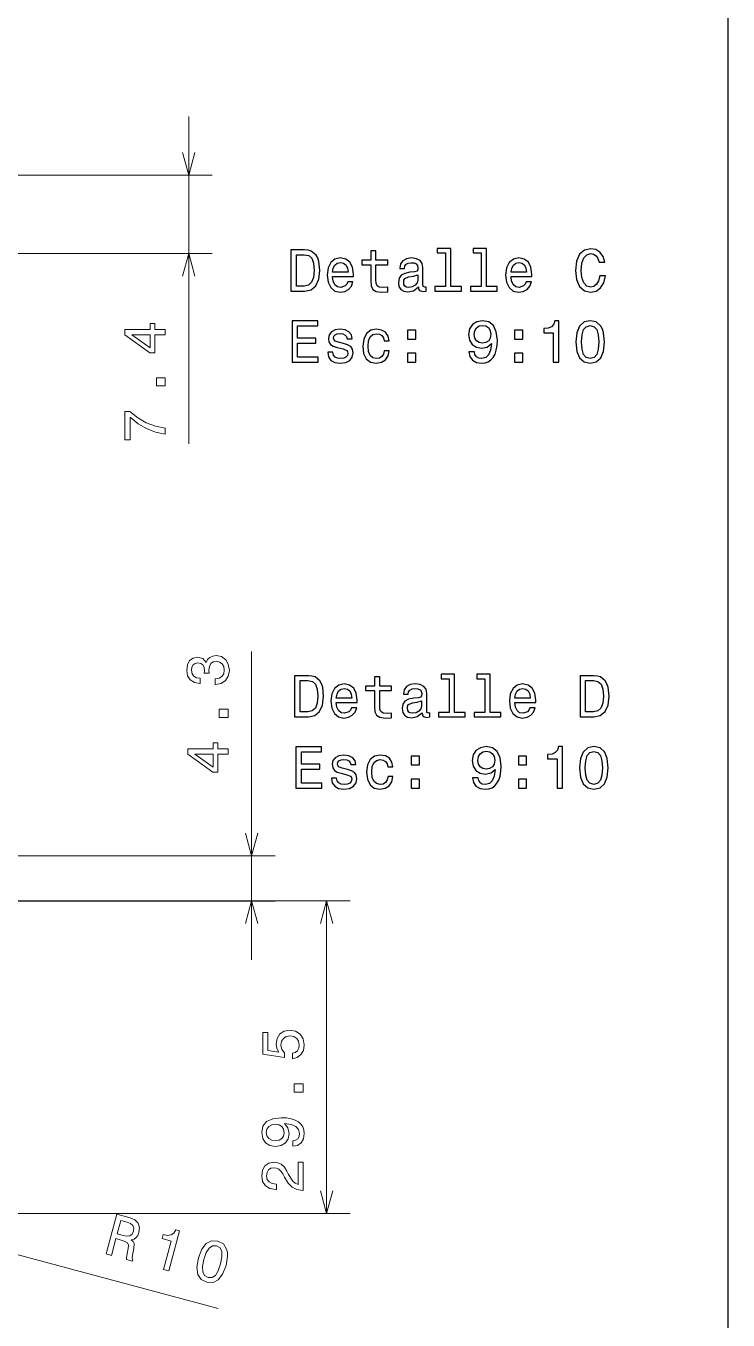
# Model space of a CAD drawing. Extents: x 25 to 410, y 10 to 284.
# Drawn here: x 350.3 to 410, y 73.7 to 183.7 of the extents above; entities that cross this region are included whole.
import ezdxf

# ---------------------------------------------------------------- set-up
doc = ezdxf.new("R2010")
doc.units = 0
doc.layers.get('0').update_dxf_attribs({"linetype": 'CONTINUOUS'})
doc.layers.add('cotas', color=2, linetype='CONTINUOUS', lineweight=20)

msp = doc.modelspace()

# ---------------------------------------------------------------- linework, layer by layer
at = {"color": 7}
for p, q in [((410, 10), (410, 284)), ((331.92, 109.31), (371.46, 109.31))]:
    msp.add_line(p, q, dxfattribs=at)
at = {"color": 4}
for points in [[(373.97, 164.66), (372.8, 164.66), (372.8, 161.16), (373.97, 161.16), (374.52, 161.27), (374.93, 161.61), (375.18, 162.16), (375.27, 162.91), (375.19, 163.68), (375.09, 163.98), (374.95, 164.22), (374.54, 164.55), (374.27, 164.63)], [(373.93, 164.24), (374.32, 164.17), (374.58, 163.94), (374.73, 163.52), (374.79, 162.91), (374.73, 162.32), (374.57, 161.91), (374.31, 161.66), (373.93, 161.58), (373.27, 161.58), (373.27, 164.24)], [(376.35, 162.39), (378.13, 162.39), (378.13, 162.6), (378.05, 163.18), (377.83, 163.61), (377.48, 163.87), (377.01, 163.97), (376.55, 163.87), (376.2, 163.58), (375.97, 163.13), (375.89, 162.52), (375.97, 161.9), (376.19, 161.45), (376.54, 161.16), (376.99, 161.07), (377.39, 161.13), (377.71, 161.3), (377.95, 161.58), (378.08, 161.94), (377.64, 161.94), (377.55, 161.74), (377.42, 161.59), (377.05, 161.47), (376.76, 161.52), (376.55, 161.7), (376.4, 161.99), (376.35, 162.37)], [(379.6, 163.4), (379.6, 162.05), (379.63, 161.61), (379.77, 161.3), (380.05, 161.13), (380.53, 161.07), (381.05, 161.09), (381.05, 161.48), (380.67, 161.45), (380.32, 161.49), (380.14, 161.61), (380.06, 161.82), (380.04, 162.12), (380.04, 163.4), (381.05, 163.4), (381.05, 163.78), (380.04, 163.78), (380.04, 164.57), (379.6, 164.57), (379.6, 163.78), (378.83, 163.78), (378.83, 163.4)], [(383.65, 161.52), (383.65, 161.5), (383.67, 161.33), (383.75, 161.21), (384.06, 161.11), (384.31, 161.15), (384.31, 161.5), (384.21, 161.48), (384.06, 161.55), (384.04, 161.75), (384.04, 163.15), (383.98, 163.51), (383.8, 163.76), (383.49, 163.91), (383.06, 163.97), (382.64, 163.91), (382.32, 163.74), (382.13, 163.47), (382.06, 163.11), (382.06, 163.08), (382.46, 163.08), (382.5, 163.3), (382.61, 163.45), (382.79, 163.54), (383.05, 163.57), (383.29, 163.55), (383.47, 163.47), (383.58, 163.34), (383.61, 163.16), (383.59, 162.95), (383.51, 162.84), (383.31, 162.79), (382.93, 162.75), (382.5, 162.66), (382.19, 162.5), (382.01, 162.25), (381.95, 161.87), (382, 161.54), (382.16, 161.29), (382.41, 161.14), (382.76, 161.08), (383.23, 161.19)], [(385.96, 164.41), (385.96, 161.54), (385.04, 161.54), (385.04, 161.16), (387.31, 161.16), (387.31, 161.54), (386.4, 161.54), (386.4, 164.78), (385.26, 164.78), (385.26, 164.41)], [(388.99, 164.41), (388.99, 161.54), (388.08, 161.54), (388.08, 161.16), (390.34, 161.16), (390.34, 161.54), (389.44, 161.54), (389.44, 164.78), (388.3, 164.78), (388.3, 164.41)], [(391.53, 162.39), (393.31, 162.39), (393.31, 162.6), (393.23, 163.18), (393.01, 163.61), (392.66, 163.87), (392.19, 163.97), (391.73, 163.87), (391.38, 163.58), (391.15, 163.13), (391.07, 162.52), (391.15, 161.9), (391.37, 161.45), (391.72, 161.16), (392.17, 161.07), (392.57, 161.13), (392.89, 161.3), (393.13, 161.58), (393.26, 161.94), (392.82, 161.94), (392.73, 161.74), (392.6, 161.59), (392.23, 161.47), (391.94, 161.52), (391.73, 161.7), (391.58, 161.99), (391.53, 162.37)], [(399.08, 162.46), (398.98, 162.04), (398.81, 161.74), (398.58, 161.55), (398.31, 161.49), (397.98, 161.58), (397.72, 161.85), (397.55, 162.3), (397.49, 162.91), (397.55, 163.52), (397.72, 163.97), (397.97, 164.24), (398.31, 164.34), (398.55, 164.29), (398.76, 164.15), (398.92, 163.92), (399.03, 163.61), (399.51, 163.61), (399.36, 164.09), (399.09, 164.45), (398.74, 164.68), (398.31, 164.76), (397.77, 164.63), (397.36, 164.28), (397.1, 163.7), (397.01, 162.91), (397.1, 162.13), (397.36, 161.55), (397.77, 161.19), (398.31, 161.07), (398.78, 161.16), (399.15, 161.43), (399.42, 161.87), (399.56, 162.46)], [(376.35, 162.76), (376.41, 163.11), (376.55, 163.37), (376.75, 163.52), (377.02, 163.58), (377.29, 163.52), (377.5, 163.37), (377.62, 163.11), (377.67, 162.76)], [(391.53, 162.76), (391.59, 163.11), (391.73, 163.37), (391.93, 163.52), (392.2, 163.58), (392.47, 163.52), (392.68, 163.37), (392.8, 163.11), (392.85, 162.76)], [(383.6, 162.11), (383.54, 161.85), (383.37, 161.65), (383.13, 161.52), (382.83, 161.47), (382.64, 161.5), (382.51, 161.58), (382.42, 161.72), (382.4, 161.91), (382.42, 162.09), (382.5, 162.22), (382.82, 162.36), (383.23, 162.42), (383.6, 162.54)], [(372.91, 155.12), (375.13, 155.12), (375.13, 155.54), (373.38, 155.54), (373.38, 156.73), (374.94, 156.73), (374.94, 157.14), (373.38, 157.14), (373.38, 158.19), (375.09, 158.19), (375.09, 158.62), (372.91, 158.62)], [(387.94, 155.98), (388.02, 155.59), (388.24, 155.28), (388.58, 155.09), (389.03, 155.02), (389.33, 155.05), (389.6, 155.14), (389.82, 155.3), (390.02, 155.52), (390.17, 155.8), (390.28, 156.14), (390.34, 156.53), (390.37, 156.99), (390.28, 157.7), (390.04, 158.22), (389.64, 158.53), (389.1, 158.64), (388.61, 158.55), (388.24, 158.31), (387.99, 157.94), (387.91, 157.47), (387.99, 156.98), (388.23, 156.61), (388.58, 156.38), (389.03, 156.31), (389.51, 156.4), (389.86, 156.69), (389.78, 156.14), (389.62, 155.74), (389.38, 155.5), (389.04, 155.42), (388.78, 155.46), (388.58, 155.57), (388.46, 155.75), (388.41, 155.98)], [(395.13, 155.12), (395.59, 155.12), (395.59, 158.64), (395.25, 158.64), (395.16, 158.33), (394.98, 158.13), (394.7, 158.01), (394.32, 157.97), (394.32, 157.61), (395.13, 157.61)], [(377.29, 156.69), (376.86, 156.8), (376.55, 156.91), (376.44, 157.15), (376.47, 157.32), (376.58, 157.44), (376.75, 157.51), (376.99, 157.54), (377.23, 157.51), (377.42, 157.42), (377.54, 157.29), (377.59, 157.1), (378.02, 157.1), (378.02, 157.11), (377.95, 157.44), (377.74, 157.7), (377.42, 157.86), (376.99, 157.92), (376.57, 157.86), (376.25, 157.69), (376.06, 157.45), (376, 157.13), (376.04, 156.83), (376.18, 156.62), (376.41, 156.47), (376.75, 156.36), (377.25, 156.24), (377.55, 156.11), (377.63, 156.01), (377.66, 155.86), (377.61, 155.68), (377.49, 155.54), (377.3, 155.44), (377.03, 155.41), (376.76, 155.44), (376.56, 155.55), (376.42, 155.72), (376.36, 155.96), (375.94, 155.96), (376.01, 155.56), (376.21, 155.26), (376.54, 155.09), (376.99, 155.02), (377.47, 155.09), (377.82, 155.26), (378.03, 155.55), (378.1, 155.91), (378.05, 156.23), (377.89, 156.45), (377.63, 156.59)], [(380.73, 156.93), (381.16, 156.93), (381.07, 157.33), (380.86, 157.65), (380.52, 157.84), (380.08, 157.92), (379.6, 157.82), (379.23, 157.54), (379, 157.08), (378.92, 156.46), (378.99, 155.85), (379.22, 155.4), (379.58, 155.12), (380.07, 155.02), (380.5, 155.1), (380.84, 155.31), (381.07, 155.64), (381.17, 156.08), (380.75, 156.08), (380.67, 155.8), (380.53, 155.59), (380.33, 155.46), (380.08, 155.42), (379.77, 155.48), (379.55, 155.69), (379.41, 156.01), (379.37, 156.48), (379.41, 156.93), (379.56, 157.26), (379.78, 157.46), (380.08, 157.53), (380.34, 157.49), (380.54, 157.37), (380.67, 157.18)], [(382.73, 157.07), (383.43, 157.07), (383.43, 157.82), (382.73, 157.82)], [(388.4, 157.47), (388.45, 157.78), (388.59, 158.03), (388.82, 158.19), (389.1, 158.24), (389.4, 158.19), (389.63, 158.03), (389.77, 157.79), (389.82, 157.48), (389.77, 157.16), (389.63, 156.92), (389.4, 156.78), (389.09, 156.73), (388.81, 156.78), (388.59, 156.92), (388.45, 157.15)], [(391.84, 157.07), (392.54, 157.07), (392.54, 157.82), (391.84, 157.82)], [(397.53, 156.83), (397.57, 157.44), (397.7, 157.88), (397.92, 158.13), (398.26, 158.22), (398.59, 158.13), (398.82, 157.88), (398.95, 157.44), (398.99, 156.83), (398.95, 156.21), (398.82, 155.77), (398.59, 155.51), (398.26, 155.43), (397.92, 155.51), (397.7, 155.77), (397.57, 156.21)], [(382.73, 155.12), (383.43, 155.12), (383.43, 155.87), (382.73, 155.87)], [(391.84, 155.12), (392.54, 155.12), (392.54, 155.87), (391.84, 155.87)], [(374.29, 128.46), (373.12, 128.46), (373.12, 124.96), (374.29, 124.96), (374.84, 125.07), (375.25, 125.41), (375.5, 125.96), (375.59, 126.71), (375.51, 127.47), (375.41, 127.78), (375.27, 128.02), (374.86, 128.35), (374.59, 128.43)], [(374.25, 128.04), (374.64, 127.96), (374.9, 127.73), (375.05, 127.32), (375.1, 126.71), (375.05, 126.12), (374.89, 125.7), (374.62, 125.46), (374.25, 125.38), (373.59, 125.38), (373.59, 128.04)], [(376.67, 126.18), (378.45, 126.18), (378.45, 126.39), (378.37, 126.97), (378.15, 127.4), (377.8, 127.66), (377.33, 127.76), (376.87, 127.66), (376.52, 127.38), (376.29, 126.92), (376.21, 126.31), (376.28, 125.69), (376.51, 125.24), (376.86, 124.96), (377.31, 124.86), (377.71, 124.93), (378.03, 125.1), (378.27, 125.37), (378.4, 125.73), (377.96, 125.73), (377.87, 125.53), (377.74, 125.38), (377.37, 125.26), (377.08, 125.31), (376.86, 125.49), (376.72, 125.78), (376.67, 126.17)], [(379.92, 127.2), (379.92, 125.84), (379.95, 125.4), (380.09, 125.1), (380.37, 124.92), (380.85, 124.86), (381.37, 124.89), (381.37, 125.27), (380.99, 125.24), (380.64, 125.28), (380.45, 125.41), (380.37, 125.62), (380.36, 125.91), (380.36, 127.2), (381.37, 127.2), (381.37, 127.57), (380.36, 127.57), (380.36, 128.37), (379.92, 128.37), (379.92, 127.57), (379.15, 127.57), (379.15, 127.2)], [(383.96, 125.31), (383.96, 125.29), (383.99, 125.12), (384.07, 125), (384.38, 124.91), (384.63, 124.95), (384.63, 125.29), (384.52, 125.27), (384.38, 125.34), (384.36, 125.54), (384.36, 126.94), (384.3, 127.3), (384.12, 127.55), (383.81, 127.71), (383.38, 127.76), (382.96, 127.7), (382.64, 127.53), (382.45, 127.26), (382.38, 126.91), (382.38, 126.88), (382.78, 126.88), (382.82, 127.09), (382.93, 127.24), (383.11, 127.33), (383.36, 127.37), (383.61, 127.34), (383.79, 127.27), (383.89, 127.14), (383.93, 126.95), (383.91, 126.74), (383.83, 126.64), (383.63, 126.59), (383.25, 126.55), (382.82, 126.45), (382.51, 126.29), (382.33, 126.04), (382.27, 125.67), (382.32, 125.33), (382.48, 125.09), (382.73, 124.93), (383.08, 124.88), (383.55, 124.98)], [(386.27, 128.2), (386.27, 125.33), (385.36, 125.33), (385.36, 124.96), (387.63, 124.96), (387.63, 125.33), (386.72, 125.33), (386.72, 128.58), (385.58, 128.58), (385.58, 128.2)], [(389.31, 128.2), (389.31, 125.33), (388.4, 125.33), (388.4, 124.96), (390.66, 124.96), (390.66, 125.33), (389.75, 125.33), (389.75, 128.58), (388.61, 128.58), (388.61, 128.2)], [(391.85, 126.18), (393.63, 126.18), (393.63, 126.39), (393.55, 126.97), (393.33, 127.4), (392.98, 127.66), (392.51, 127.76), (392.05, 127.66), (391.7, 127.38), (391.47, 126.92), (391.39, 126.31), (391.46, 125.69), (391.69, 125.24), (392.04, 124.96), (392.49, 124.86), (392.89, 124.93), (393.21, 125.1), (393.45, 125.37), (393.58, 125.73), (393.14, 125.73), (393.05, 125.53), (392.92, 125.38), (392.55, 125.26), (392.26, 125.31), (392.04, 125.49), (391.9, 125.78), (391.85, 126.17)], [(398.58, 128.46), (397.41, 128.46), (397.41, 124.96), (398.58, 124.96), (399.12, 125.07), (399.53, 125.41), (399.79, 125.96), (399.88, 126.71), (399.8, 127.47), (399.69, 127.78), (399.55, 128.02), (399.15, 128.35), (398.88, 128.43)], [(398.54, 128.04), (398.92, 127.96), (399.19, 127.73), (399.34, 127.32), (399.39, 126.71), (399.34, 126.12), (399.18, 125.7), (398.91, 125.46), (398.54, 125.38), (397.88, 125.38), (397.88, 128.04)], [(376.67, 126.56), (376.73, 126.9), (376.86, 127.16), (377.07, 127.32), (377.34, 127.37), (377.61, 127.32), (377.82, 127.16), (377.94, 126.9), (377.99, 126.56)], [(391.85, 126.56), (391.91, 126.9), (392.04, 127.16), (392.25, 127.32), (392.52, 127.37), (392.79, 127.32), (393, 127.16), (393.12, 126.9), (393.17, 126.56)], [(383.91, 125.9), (383.85, 125.64), (383.69, 125.44), (383.45, 125.31), (383.15, 125.26), (382.96, 125.29), (382.83, 125.37), (382.74, 125.51), (382.71, 125.71), (382.73, 125.88), (382.82, 126.01), (383.14, 126.15), (383.55, 126.21), (383.91, 126.33)], [(373.23, 118.91), (375.45, 118.91), (375.45, 119.33), (373.7, 119.33), (373.7, 120.52), (375.26, 120.52), (375.26, 120.94), (373.7, 120.94), (373.7, 121.99), (375.41, 121.99), (375.41, 122.41), (373.23, 122.41)], [(388.26, 119.78), (388.34, 119.38), (388.55, 119.07), (388.9, 118.88), (389.35, 118.81), (389.65, 118.84), (389.92, 118.93), (390.14, 119.09), (390.33, 119.31), (390.49, 119.59), (390.6, 119.93), (390.66, 120.33), (390.69, 120.78), (390.6, 121.49), (390.35, 122.01), (389.96, 122.32), (389.42, 122.43), (388.93, 122.34), (388.55, 122.1), (388.31, 121.73), (388.23, 121.26), (388.31, 120.78), (388.55, 120.41), (388.9, 120.18), (389.35, 120.1), (389.83, 120.2), (390.18, 120.49), (390.1, 119.93), (389.94, 119.53), (389.69, 119.29), (389.36, 119.22), (389.09, 119.25), (388.9, 119.36), (388.78, 119.54), (388.73, 119.78)], [(395.45, 118.91), (395.91, 118.91), (395.91, 122.43), (395.57, 122.43), (395.48, 122.13), (395.3, 121.92), (395.02, 121.8), (394.64, 121.76), (394.64, 121.4), (395.45, 121.4)], [(397.36, 120.62), (397.44, 119.83), (397.68, 119.26), (398.06, 118.92), (398.58, 118.81), (399.1, 118.92), (399.48, 119.26), (399.71, 119.83), (399.79, 120.62), (399.71, 121.41), (399.61, 121.72), (399.48, 121.98), (399.1, 122.32), (398.58, 122.43), (398.06, 122.32), (397.68, 121.97), (397.44, 121.41)], [(377.61, 120.49), (377.18, 120.59), (376.86, 120.71), (376.76, 120.94), (376.79, 121.11), (376.89, 121.23), (377.07, 121.31), (377.31, 121.34), (377.55, 121.31), (377.74, 121.21), (377.86, 121.08), (377.91, 120.9), (378.34, 120.9), (378.34, 120.91), (378.27, 121.23), (378.06, 121.49), (377.74, 121.65), (377.31, 121.71), (376.88, 121.65), (376.57, 121.49), (376.37, 121.24), (376.31, 120.93), (376.36, 120.62), (376.5, 120.41), (376.73, 120.26), (377.07, 120.16), (377.57, 120.03), (377.87, 119.91), (377.95, 119.81), (377.98, 119.66), (377.93, 119.47), (377.81, 119.33), (377.62, 119.24), (377.35, 119.21), (377.08, 119.24), (376.87, 119.34), (376.74, 119.51), (376.68, 119.75), (376.25, 119.75), (376.32, 119.35), (376.53, 119.06), (376.86, 118.88), (377.31, 118.81), (377.79, 118.88), (378.14, 119.06), (378.35, 119.34), (378.42, 119.71), (378.37, 120.02), (378.21, 120.24), (377.95, 120.38)], [(381.04, 120.72), (381.48, 120.72), (381.39, 121.12), (381.18, 121.44), (380.84, 121.64), (380.4, 121.71), (379.92, 121.61), (379.55, 121.33), (379.32, 120.87), (379.23, 120.26), (379.31, 119.65), (379.54, 119.19), (379.9, 118.91), (380.38, 118.81), (380.82, 118.89), (381.16, 119.1), (381.39, 119.43), (381.49, 119.88), (381.07, 119.88), (380.99, 119.6), (380.85, 119.38), (380.65, 119.25), (380.4, 119.21), (380.09, 119.28), (379.87, 119.48), (379.73, 119.81), (379.69, 120.27), (379.73, 120.73), (379.87, 121.05), (380.1, 121.25), (380.4, 121.33), (380.66, 121.28), (380.86, 121.16), (380.99, 120.97)], [(383.05, 120.87), (383.75, 120.87), (383.75, 121.62), (383.05, 121.62)], [(388.72, 121.26), (388.77, 121.58), (388.91, 121.82), (389.13, 121.98), (389.42, 122.04), (389.72, 121.98), (389.95, 121.82), (390.09, 121.58), (390.14, 121.27), (390.09, 120.95), (389.95, 120.72), (389.71, 120.57), (389.41, 120.52), (389.13, 120.57), (388.91, 120.72), (388.77, 120.95)], [(392.16, 120.87), (392.86, 120.87), (392.86, 121.62), (392.16, 121.62)], [(397.85, 120.62), (397.89, 121.23), (398.02, 121.67), (398.24, 121.93), (398.58, 122.02), (398.91, 121.93), (399.14, 121.67), (399.27, 121.23), (399.31, 120.62), (399.27, 120), (399.14, 119.57), (398.91, 119.31), (398.58, 119.22), (398.24, 119.31), (398.02, 119.57), (397.89, 120)], [(383.05, 118.91), (383.75, 118.91), (383.75, 119.66), (383.05, 119.66)], [(392.16, 118.91), (392.86, 118.91), (392.86, 119.66), (392.16, 119.66)]]:
    msp.add_lwpolyline(points, close=True, dxfattribs=at)
at = {"color": 7}
msp.add_lwpolyline([(397.05, 156.83), (397.12, 156.03), (397.36, 155.47), (397.74, 155.13), (398.26, 155.02), (398.78, 155.13), (399.16, 155.47), (399.39, 156.03), (399.47, 156.83), (399.39, 157.61), (399.3, 157.93), (399.16, 158.18), (398.78, 158.53), (398.26, 158.64), (397.74, 158.53), (397.36, 158.18), (397.12, 157.61)], close=True, dxfattribs=at)
at = {"layer": 'cotas'}
for p, q in [((364.11, 148.18), (364.11, 176)), ((327.22, 171), (366.11, 171)), ((327.22, 164.35), (366.11, 164.35)), ((369.46, 104.31), (369.46, 130.51)), ((327.8, 113.14), (371.46, 113.14)), ((331.92, 109.31), (377.84, 109.31)), ((375.84, 82.73), (375.84, 109.31)), ((327.87, 85.07), (366.62, 74.66)), ((338.56, 82.73), (377.84, 82.73))]:
    msp.add_line(p, q, dxfattribs=at)
for points in [[(363.59, 172.94), (364.11, 171), (364.63, 172.94)], [(364.63, 162.42), (364.11, 164.35), (363.59, 162.42)], [(368.95, 115.07), (369.46, 113.14), (369.98, 115.07)], [(369.98, 107.38), (369.46, 109.31), (368.95, 107.38)], [(376.36, 107.38), (375.84, 109.31), (375.32, 107.38)], [(375.32, 84.66), (375.84, 82.73), (376.36, 84.66)]]:
    msp.add_lwpolyline(points, dxfattribs=at)
for points in [[(362.11, 157.45), (362.11, 157.9), (361.24, 157.9), (361.24, 158.4), (360.84, 158.4), (360.84, 157.9), (358.68, 157.9), (358.68, 157.44), (360.8, 155.91), (361.24, 155.91), (361.24, 157.45)], [(360.84, 156.33), (359.27, 157.45), (360.84, 157.45)], [(362.11, 153.09), (362.11, 153.78), (361.36, 153.78), (361.36, 153.09)], [(362.11, 149), (362.11, 149.51), (361.28, 149.67), (360.5, 149.96), (359.78, 150.38), (359.1, 150.92), (358.68, 150.92), (358.68, 148.52), (359.14, 148.52), (359.14, 150.43), (359.82, 149.88), (360.53, 149.46), (361.29, 149.17)], [(366.37, 127.72), (366.4, 127.72), (366.88, 127.8), (367.25, 128.04), (367.48, 128.41), (367.57, 128.91), (367.48, 129.43), (367.26, 129.82), (366.91, 130.08), (366.45, 130.17), (366.15, 130.13), (365.91, 130.01), (365.72, 129.83), (365.59, 129.59), (365.32, 129.92), (364.88, 130.04), (364.49, 129.96), (364.19, 129.74), (364.01, 129.39), (363.94, 128.91), (364.02, 128.45), (364.24, 128.1), (364.6, 127.88), (365.06, 127.8), (365.1, 127.8), (365.1, 128.25), (364.78, 128.29), (364.54, 128.42), (364.4, 128.63), (364.35, 128.93), (364.39, 129.19), (364.5, 129.38), (364.67, 129.5), (364.9, 129.55), (365.15, 129.5), (365.32, 129.38), (365.42, 129.17), (365.45, 128.88), (365.44, 128.68), (365.84, 128.68), (365.83, 128.93), (365.88, 129.25), (366, 129.49), (366.19, 129.63), (366.45, 129.68), (366.74, 129.62), (366.96, 129.48), (367.1, 129.24), (367.14, 128.94), (367.09, 128.62), (366.94, 128.39), (366.7, 128.24), (366.37, 128.18)], [(367.46, 124.91), (367.46, 125.6), (366.71, 125.6), (366.71, 124.91)], [(367.46, 121.8), (367.46, 122.25), (366.6, 122.25), (366.6, 122.75), (366.19, 122.75), (366.19, 122.25), (364.04, 122.25), (364.04, 121.79), (366.15, 120.26), (366.6, 120.26), (366.6, 121.8)], [(366.19, 120.68), (364.63, 121.8), (366.19, 121.8)], [(372.93, 95.89), (373.34, 96), (373.66, 96.25), (373.87, 96.61), (373.94, 97.07), (373.85, 97.58), (373.6, 97.98), (373.21, 98.23), (372.71, 98.33), (372.24, 98.24), (371.87, 98), (371.63, 97.62), (371.55, 97.13), (371.61, 96.76), (371.77, 96.46), (370.83, 96.6), (370.83, 98.14), (370.42, 98.14), (370.42, 96.27), (372.27, 95.99), (372.27, 96.39), (372.03, 96.69), (371.95, 97.06), (372, 97.38), (372.17, 97.63), (372.41, 97.78), (372.73, 97.84), (373.05, 97.78), (373.3, 97.62), (373.45, 97.38), (373.51, 97.06), (373.47, 96.79), (373.36, 96.58), (373.17, 96.43), (372.93, 96.36)], [(373.84, 93.06), (373.84, 93.75), (373.09, 93.75), (373.09, 93.06)], [(372.97, 88.46), (373.37, 88.53), (373.68, 88.75), (373.87, 89.09), (373.94, 89.55), (373.91, 89.84), (373.82, 90.11), (373.66, 90.34), (373.44, 90.53), (373.16, 90.68), (372.82, 90.79), (372.42, 90.86), (371.97, 90.88), (371.26, 90.8), (370.74, 90.55), (370.43, 90.16), (370.32, 89.62), (370.41, 89.12), (370.65, 88.75), (371.02, 88.51), (371.49, 88.43), (371.97, 88.51), (372.34, 88.74), (372.57, 89.1), (372.65, 89.55), (372.55, 90.02), (372.26, 90.38), (372.82, 90.3), (373.22, 90.14), (373.46, 89.89), (373.53, 89.55), (373.5, 89.29), (373.39, 89.1), (373.21, 88.97), (372.97, 88.92)], [(371.49, 88.92), (371.17, 88.97), (370.93, 89.11), (370.77, 89.33), (370.71, 89.62), (370.77, 89.91), (370.93, 90.14), (371.17, 90.28), (371.48, 90.34), (371.8, 90.28), (372.03, 90.14), (372.18, 89.91), (372.23, 89.6), (372.18, 89.32), (372.03, 89.11), (371.8, 88.97)], [(373.84, 84.7), (373.84, 87.11), (373.41, 87.11), (373.41, 85.2), (373.17, 85.31), (372.97, 85.49), (372.61, 86.05), (372.46, 86.35), (372.25, 86.68), (371.99, 86.92), (371.7, 87.06), (371.36, 87.11), (370.94, 87.02), (370.6, 86.78), (370.39, 86.42), (370.32, 85.95), (370.4, 85.47), (370.64, 85.1), (371.02, 84.86), (371.52, 84.78), (371.59, 84.78), (371.59, 85.24), (371.55, 85.24), (371.2, 85.29), (370.95, 85.42), (370.79, 85.64), (370.73, 85.93), (370.78, 86.22), (370.91, 86.44), (371.11, 86.58), (371.35, 86.63), (371.59, 86.59), (371.78, 86.5), (371.95, 86.33), (372.11, 86.11), (372.27, 85.82), (372.58, 85.32), (372.91, 84.97), (373.32, 84.77), (373.83, 84.7)], [(357.08, 79.3), (357.54, 79.17), (357.92, 80.6), (358.38, 80.48), (358.72, 80.37), (358.91, 80.24), (358.99, 80.05), (358.96, 79.75), (358.87, 79.31), (358.82, 79.01), (358.83, 78.83), (359.34, 78.69), (359.37, 78.78), (359.29, 78.95), (359.32, 79.21), (359.43, 79.77), (359.46, 80.19), (359.38, 80.35), (359.23, 80.49), (359.46, 80.56), (359.64, 80.69), (359.79, 80.88), (359.88, 81.13), (359.93, 81.56), (359.81, 81.92), (359.54, 82.19), (359.12, 82.37), (357.99, 82.68)], [(358.88, 81.99), (359.17, 81.88), (359.36, 81.73), (359.44, 81.53), (359.41, 81.25), (359.29, 80.98), (359.11, 80.84), (358.86, 80.82), (358.55, 80.87), (358.03, 81.01), (358.33, 82.14)], [(361.98, 77.98), (362.42, 77.86), (363.34, 81.27), (363.01, 81.36), (362.84, 81.08), (362.61, 80.93), (362.31, 80.88), (361.93, 80.94), (361.84, 80.6), (362.63, 80.39)], [(364.94, 78.96), (364.81, 78.17), (364.9, 77.56), (365.17, 77.13), (365.65, 76.89), (366.18, 76.86), (366.63, 77.1), (367, 77.58), (367.29, 78.33), (367.41, 79.11), (367.4, 79.43), (367.34, 79.72), (367.06, 80.15), (366.59, 80.39), (366.05, 80.42), (365.6, 80.18), (365.22, 79.7)], [(365.41, 78.83), (365.61, 79.41), (365.85, 79.8), (366.13, 79.99), (366.48, 79.99), (366.78, 79.82), (366.93, 79.51), (366.94, 79.05), (366.82, 78.45), (366.62, 77.87), (366.39, 77.48), (366.1, 77.29), (365.76, 77.29), (365.45, 77.46), (365.3, 77.77), (365.29, 78.22)]]:
    msp.add_lwpolyline(points, close=True, dxfattribs=at)

doc.saveas('drawing.dxf')
